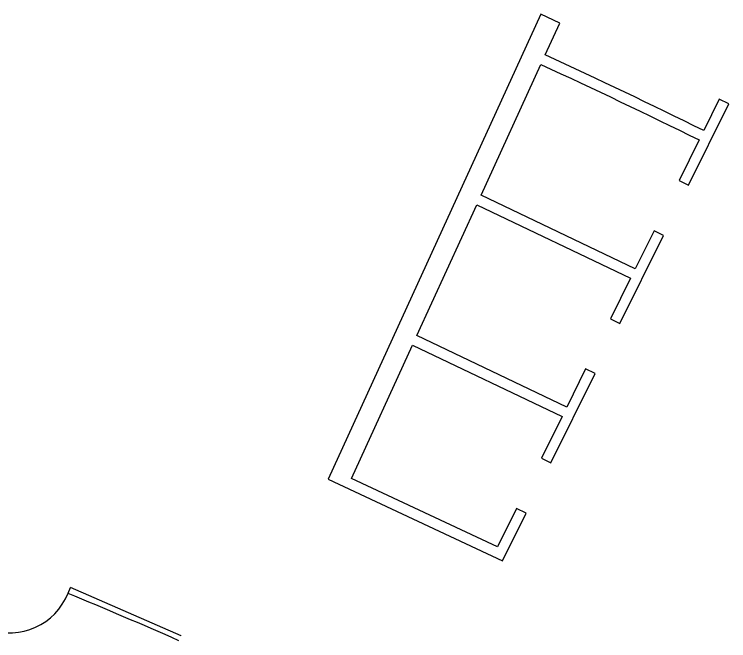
# Model space of a CAD drawing. Extents: x -15 to 8521, y -5327 to 1905.
# Drawn here: x 3270 to 4289, y -4438 to -3545 of the extents above; entities that cross this region are included whole.
import ezdxf

# ---------------------------------------------------------------- set-up
doc = ezdxf.new("R2010")
doc.units = 0
for name, color, linetype in [('AR-DIV', 2, 'Continuous'), ('AR-ESQ', 2, 'Continuous'), ('AR-PAR-ALV', 5, 'Continuous'), ('AR-POR', 1, 'Continuous')]:
    doc.layers.add(name, color=color, linetype=linetype)

msp = doc.modelspace()

# ---------------------------------------------------------------- linework, layer by layer
at = {"layer": 'AR-DIV'}
msp.add_lwpolyline([(3507.944, -4430.624), (3507.944, -4430.624), (3507.944, -4430.624), (3350.418, -4361.759)], dxfattribs=at)
msp.add_arc((757.382, -10665.173), 6806.588, 66.1938314, 67.6409119, dxfattribs=at)
at = {"layer": 'AR-ESQ'}
msp.add_lwpolyline([(3346.739, -4370.175), (3350.418, -4361.759)], dxfattribs=at)
at = {"layer": 'AR-PAR-ALV'}
msp.add_lwpolyline([(4021.389, -3616.185, -0.00697165), (4247.027, -3723.81), (4218.427, -3781.517), (4231.867, -3788.178), (4289.33, -3672.231), (4275.89, -3665.57), (4253.688, -3710.37, 0.00697281), (4027.634, -3602.547), (4048.456, -3557.081), (4021.18, -3544.59), (3717.73, -4207.214), (3966.424, -4323.777), (4000.115, -4255.798), (3986.675, -4249.137), (3959.501, -4303.967), (3751.141, -4206.308), (3838.157, -4016.296), (4051.641, -4118.05), (4022.199, -4177.457), (4035.639, -4184.118), (4098.673, -4056.931), (4085.233, -4050.27), (4058.303, -4104.609), (3844.404, -4002.656), (3929.758, -3816.272), (4149.334, -3920.93), (4120.757, -3978.59), (4134.197, -3985.251), (4196.342, -3859.858), (4182.902, -3853.197), (4155.995, -3907.489), (3936.005, -3802.633)], format="xyb", close=True, dxfattribs=at)
at = {"layer": 'AR-POR'}
msp.add_arc((3263.305, -4336.322), 90.041, 250.473373, 337.94665, dxfattribs=at)

doc.saveas('drawing.dxf')
